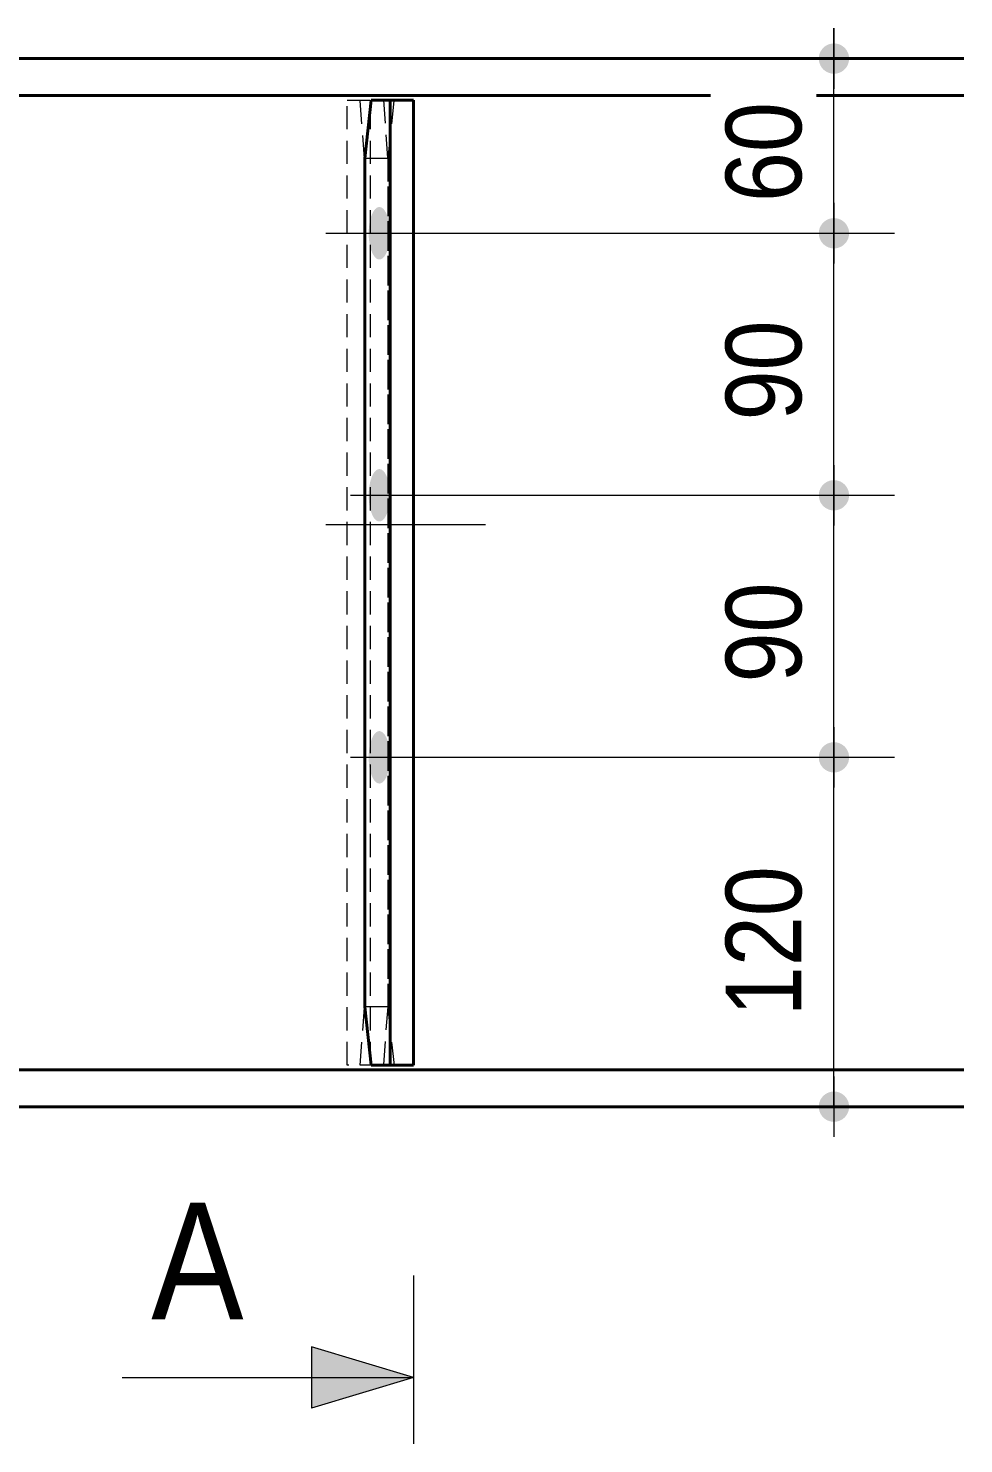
# Model space of a CAD drawing. Header units: millimetres. Extents: x 2 to 410, y 5 to 282.
# Drawn here: x 89.8 to 121.92, y 197.95 to 246.57 of the extents above; entities that cross this region are included whole.
import ezdxf

# ---------------------------------------------------------------- set-up
doc = ezdxf.new("R2010")
doc.units = ezdxf.units.MM
doc.linetypes.add('CACHE2', pattern=[1.190625, 0.79375, -0.396875])
doc.linetypes.add('INTERROMPUX2', pattern=[9.525, 6.35, -3.175])
for name, color, linetype, lineweight in [('Boulon', 7, 'Continuous', 0), ('Cache', 7, 'Continuous', 0), ('Cotation', 7, 'Continuous', 0), ('Couper', 6, 'Continuous', 0), ('Piece', 2, 'Continuous', 0)]:
    doc.layers.add(name, color=color, linetype=linetype, lineweight=lineweight)
doc.styles.add('ARIAL', font='ARIAL.TTF')

# ---------------------------------------------------------------- blocks, each defined once
blk = doc.blocks.new('*A19')
at = {"layer": 'Boulon'}
for points in [[(102.218, 239.485), (102.217, 239.441), (102.214, 239.397), (102.211, 239.354), (102.207, 239.31), (102.203, 239.268), (102.197, 239.226), (102.191, 239.185), (102.183, 239.144), (102.175, 239.105), (102.166, 239.066), (102.157, 239.029), (102.146, 238.993), (102.135, 238.958), (102.124, 238.925), (102.111, 238.893), (102.098, 238.862), (102.085, 238.833), (102.07, 238.806), (102.056, 238.781), (102.041, 238.757), (102.025, 238.735), (102.009, 238.716), (101.992, 238.698), (101.976, 238.682), (101.959, 238.668), (101.941, 238.656), (101.924, 238.646), (101.906, 238.639), (101.888, 238.633), (101.87, 238.63), (101.852, 238.629), (101.834, 238.63), (101.817, 238.633), (101.799, 238.639), (101.781, 238.646), (101.763, 238.656), (101.746, 238.668), (101.729, 238.682), (101.712, 238.698), (101.696, 238.716), (101.68, 238.735), (101.664, 238.757), (101.649, 238.781), (101.634, 238.806), (101.62, 238.833), (101.607, 238.862), (101.594, 238.893), (101.581, 238.925), (101.569, 238.958), (101.558, 238.993), (101.548, 239.029), (101.538, 239.066), (101.53, 239.105), (101.522, 239.144), (101.514, 239.185), (101.508, 239.226), (101.502, 239.268), (101.497, 239.31), (101.493, 239.354), (101.49, 239.397), (101.488, 239.441), (101.487, 239.485), (101.486, 239.529), (101.487, 239.573), (101.488, 239.617), (101.49, 239.661), (101.493, 239.705), (101.497, 239.748), (101.502, 239.79), (101.508, 239.832), (101.514, 239.874), (101.522, 239.914), (101.53, 239.953), (101.538, 239.992), (101.548, 240.029), (101.558, 240.065), (101.569, 240.1), (101.581, 240.134), (101.594, 240.166), (101.607, 240.196), (101.62, 240.225), (101.634, 240.252), (101.649, 240.277), (101.664, 240.301), (101.68, 240.323), (101.696, 240.343), (101.712, 240.361), (101.729, 240.377), (101.746, 240.39), (101.763, 240.402), (101.781, 240.412), (101.799, 240.419), (101.817, 240.425), (101.834, 240.428), (101.852, 240.429), (101.87, 240.428), (101.888, 240.425), (101.906, 240.419), (101.924, 240.412), (101.941, 240.402), (101.959, 240.39), (101.976, 240.377), (101.992, 240.361), (102.009, 240.343), (102.025, 240.323), (102.041, 240.301), (102.056, 240.277), (102.07, 240.252), (102.085, 240.225), (102.098, 240.196), (102.111, 240.166), (102.124, 240.134), (102.135, 240.1), (102.146, 240.065), (102.157, 240.029), (102.166, 239.992), (102.175, 239.953), (102.183, 239.914), (102.191, 239.874), (102.197, 239.832), (102.203, 239.79), (102.207, 239.748), (102.211, 239.705), (102.214, 239.661), (102.217, 239.617), (102.218, 239.573), (102.218, 239.529)], [(102.218, 230.485), (102.217, 230.441), (102.214, 230.397), (102.211, 230.354), (102.207, 230.31), (102.203, 230.268), (102.197, 230.226), (102.191, 230.185), (102.183, 230.144), (102.175, 230.105), (102.166, 230.066), (102.157, 230.029), (102.146, 229.993), (102.135, 229.958), (102.124, 229.925), (102.111, 229.893), (102.098, 229.862), (102.085, 229.833), (102.07, 229.806), (102.056, 229.781), (102.041, 229.757), (102.025, 229.735), (102.009, 229.716), (101.992, 229.698), (101.976, 229.682), (101.959, 229.668), (101.941, 229.656), (101.924, 229.646), (101.906, 229.639), (101.888, 229.633), (101.87, 229.63), (101.852, 229.629), (101.834, 229.63), (101.817, 229.633), (101.799, 229.639), (101.781, 229.646), (101.763, 229.656), (101.746, 229.668), (101.729, 229.682), (101.712, 229.698), (101.696, 229.716), (101.68, 229.735), (101.664, 229.757), (101.649, 229.781), (101.634, 229.806), (101.62, 229.833), (101.607, 229.862), (101.594, 229.893), (101.581, 229.925), (101.569, 229.958), (101.558, 229.993), (101.548, 230.029), (101.538, 230.066), (101.53, 230.105), (101.522, 230.144), (101.514, 230.185), (101.508, 230.226), (101.502, 230.268), (101.497, 230.31), (101.493, 230.354), (101.49, 230.397), (101.488, 230.441), (101.487, 230.485), (101.486, 230.529), (101.487, 230.573), (101.488, 230.617), (101.49, 230.661), (101.493, 230.705), (101.497, 230.748), (101.502, 230.79), (101.508, 230.832), (101.514, 230.874), (101.522, 230.914), (101.53, 230.953), (101.538, 230.992), (101.548, 231.029), (101.558, 231.065), (101.569, 231.1), (101.581, 231.134), (101.594, 231.166), (101.607, 231.196), (101.62, 231.225), (101.634, 231.252), (101.649, 231.277), (101.664, 231.301), (101.68, 231.323), (101.696, 231.343), (101.712, 231.361), (101.729, 231.377), (101.746, 231.39), (101.763, 231.402), (101.781, 231.412), (101.799, 231.419), (101.817, 231.425), (101.834, 231.428), (101.852, 231.429), (101.87, 231.428), (101.888, 231.425), (101.906, 231.419), (101.924, 231.412), (101.941, 231.402), (101.959, 231.39), (101.976, 231.377), (101.992, 231.361), (102.009, 231.343), (102.025, 231.323), (102.041, 231.301), (102.056, 231.277), (102.07, 231.252), (102.085, 231.225), (102.098, 231.196), (102.111, 231.166), (102.124, 231.134), (102.135, 231.1), (102.146, 231.065), (102.157, 231.029), (102.166, 230.992), (102.175, 230.953), (102.183, 230.914), (102.191, 230.874), (102.197, 230.832), (102.203, 230.79), (102.207, 230.748), (102.211, 230.705), (102.214, 230.661), (102.217, 230.617), (102.218, 230.573), (102.218, 230.529)], [(102.218, 221.485), (102.217, 221.441), (102.214, 221.397), (102.211, 221.354), (102.207, 221.31), (102.203, 221.268), (102.197, 221.226), (102.191, 221.185), (102.183, 221.144), (102.175, 221.105), (102.166, 221.066), (102.157, 221.029), (102.146, 220.993), (102.135, 220.958), (102.124, 220.925), (102.111, 220.893), (102.098, 220.862), (102.085, 220.833), (102.07, 220.806), (102.056, 220.781), (102.041, 220.757), (102.025, 220.735), (102.009, 220.716), (101.992, 220.698), (101.976, 220.682), (101.959, 220.668), (101.941, 220.656), (101.924, 220.646), (101.906, 220.639), (101.888, 220.633), (101.87, 220.63), (101.852, 220.629), (101.834, 220.63), (101.817, 220.633), (101.799, 220.639), (101.781, 220.646), (101.763, 220.656), (101.746, 220.668), (101.729, 220.682), (101.712, 220.698), (101.696, 220.716), (101.68, 220.735), (101.664, 220.757), (101.649, 220.781), (101.634, 220.806), (101.62, 220.833), (101.607, 220.862), (101.594, 220.893), (101.581, 220.925), (101.569, 220.958), (101.558, 220.993), (101.548, 221.029), (101.538, 221.066), (101.53, 221.105), (101.522, 221.144), (101.514, 221.185), (101.508, 221.226), (101.502, 221.268), (101.497, 221.31), (101.493, 221.354), (101.49, 221.397), (101.488, 221.441), (101.487, 221.485), (101.486, 221.529), (101.487, 221.573), (101.488, 221.617), (101.49, 221.661), (101.493, 221.705), (101.497, 221.748), (101.502, 221.79), (101.508, 221.832), (101.514, 221.874), (101.522, 221.914), (101.53, 221.953), (101.538, 221.992), (101.548, 222.029), (101.558, 222.065), (101.569, 222.1), (101.581, 222.134), (101.594, 222.166), (101.607, 222.196), (101.62, 222.225), (101.634, 222.252), (101.649, 222.277), (101.664, 222.301), (101.68, 222.323), (101.696, 222.343), (101.712, 222.361), (101.729, 222.377), (101.746, 222.39), (101.763, 222.402), (101.781, 222.412), (101.799, 222.419), (101.817, 222.425), (101.834, 222.428), (101.852, 222.429), (101.87, 222.428), (101.888, 222.425), (101.906, 222.419), (101.924, 222.412), (101.941, 222.402), (101.959, 222.39), (101.976, 222.377), (101.992, 222.361), (102.009, 222.343), (102.025, 222.323), (102.041, 222.301), (102.056, 222.277), (102.07, 222.252), (102.085, 222.225), (102.098, 222.196), (102.111, 222.166), (102.124, 222.134), (102.135, 222.1), (102.146, 222.065), (102.157, 222.029), (102.166, 221.992), (102.175, 221.953), (102.183, 221.914), (102.191, 221.874), (102.197, 221.832), (102.203, 221.79), (102.207, 221.748), (102.211, 221.705), (102.214, 221.661), (102.217, 221.617), (102.218, 221.573), (102.218, 221.529)]]:
    blk.add_hatch(color=256, dxfattribs=at).paths.add_polyline_path(points, flags=17)
at = {"layer": 'Boulon', "linetype": 'Continuous', "lineweight": 0}
for p, q in [((100.857, 239.529), (106.823, 239.529)), ((100.857, 230.529), (106.823, 230.529)), ((100.857, 221.529), (106.823, 221.529))]:
    blk.add_line(p, q, dxfattribs=at)
blk = doc.blocks.new('*A20')
at = {"layer": 'Boulon', "linetype": 'INTERROMPUX2', "lineweight": 0}
for p, q in [((100.008501, 239.529131), (105.493388, 239.529131)), ((100.008501, 229.529131), (105.493388, 229.529131))]:
    blk.add_line(p, q, dxfattribs=at)
blk = doc.blocks.new('*A23')
at = {"layer": 'Piece', "color": 2, "linetype": 'Continuous', "lineweight": 40}
for p, q in [((121.921872, 245.529131), (67.46596, 245.529131)), ((113.22596, 244.259131), (67.46596, 244.259131)), ((121.921872, 244.259131), (116.86596, 244.259131)), ((121.921872, 210.799131), (67.46596, 210.799131)), ((121.921872, 209.529131), (67.46596, 209.529131))]:
    blk.add_line(p, q, dxfattribs=at)
blk = doc.blocks.new('*A24')
at = {"layer": 'Cache', "color": 7, "linetype": 'CACHE2', "lineweight": 20}
for p, q in [((102.153951, 242.099131), (102.366781, 244.099131)), ((102.153951, 242.099131), (101.358493, 242.099131)), ((102.153951, 212.959131), (102.153951, 242.099131)), ((102.153951, 212.959131), (101.358493, 212.959131)), ((102.366781, 210.959131), (102.153951, 212.959131))]:
    blk.add_line(p, q, dxfattribs=at)
at = {"layer": 'Piece', "color": 2, "linetype": 'Continuous', "lineweight": 40}
for p, q in [((101.358493, 242.099131), (101.571324, 244.099131)), ((101.571324, 244.099131), (103.020277, 244.099131)), ((102.224819, 210.959131), (102.224819, 244.099131)), ((103.020277, 244.099131), (103.020277, 210.959131)), ((101.358493, 242.099131), (101.358493, 212.959131)), ((101.358493, 212.959131), (101.571324, 210.959131)), ((103.020277, 210.959131), (101.571324, 210.959131))]:
    blk.add_line(p, q, dxfattribs=at)
blk = doc.blocks.new('*A25')
at = {"layer": 'Cache', "color": 7, "linetype": 'CACHE2', "lineweight": 20}
for p, q in [((100.746443, 244.099131), (101.990073, 244.099131)), ((100.746443, 210.959131), (100.746443, 244.099131)), ((101.340437, 242.099131), (101.192272, 244.099131)), ((101.544244, 210.959131), (101.544244, 244.099131)), ((101.990073, 244.099131), (102.138239, 242.099131)), ((102.138239, 242.099131), (101.340437, 242.099131)), ((101.340437, 212.959131), (101.340437, 242.099131)), ((102.138239, 242.099131), (102.138239, 212.959131)), ((101.192272, 210.959131), (101.340437, 212.959131)), ((102.138239, 212.959131), (101.340437, 212.959131)), ((102.138239, 212.959131), (101.990073, 210.959131)), ((101.990073, 210.959131), (100.746443, 210.959131))]:
    blk.add_line(p, q, dxfattribs=at)
blk = doc.blocks.new('*A82')
at = {"layer": 'Cotation'}
for points in [[(117.44, 239.01), (117.415, 239.012), (117.39, 239.015), (117.365, 239.019), (117.34, 239.025), (117.315, 239.032), (117.291, 239.04), (117.267, 239.049), (117.244, 239.059), (117.221, 239.071), (117.199, 239.083), (117.177, 239.097), (117.156, 239.111), (117.136, 239.127), (117.117, 239.144), (117.098, 239.161), (117.081, 239.18), (117.064, 239.199), (117.048, 239.219), (117.034, 239.24), (117.02, 239.262), (117.007, 239.284), (116.996, 239.307), (116.986, 239.33), (116.976, 239.354), (116.968, 239.378), (116.962, 239.403), (116.956, 239.428), (116.952, 239.453), (116.948, 239.478), (116.947, 239.504), (116.946, 239.529), (116.947, 239.555), (116.948, 239.58), (116.952, 239.605), (116.956, 239.631), (116.962, 239.655), (116.968, 239.68), (116.976, 239.704), (116.986, 239.728), (116.996, 239.751), (117.007, 239.774), (117.02, 239.796), (117.034, 239.818), (117.048, 239.839), (117.064, 239.859), (117.081, 239.878), (117.098, 239.897), (117.117, 239.914), (117.136, 239.931), (117.156, 239.947), (117.177, 239.961), (117.199, 239.975), (117.221, 239.988), (117.244, 239.999), (117.267, 240.01), (117.291, 240.019), (117.315, 240.027), (117.34, 240.034), (117.365, 240.039), (117.39, 240.044), (117.415, 240.047), (117.44, 240.049), (117.466, 240.049), (117.491, 240.049), (117.517, 240.047), (117.542, 240.044), (117.567, 240.039), (117.592, 240.034), (117.617, 240.027), (117.641, 240.019), (117.665, 240.01), (117.688, 239.999), (117.711, 239.988), (117.733, 239.975), (117.755, 239.961), (117.776, 239.947), (117.796, 239.931), (117.815, 239.914), (117.834, 239.897), (117.851, 239.878), (117.868, 239.859), (117.884, 239.839), (117.898, 239.818), (117.912, 239.796), (117.925, 239.774), (117.936, 239.751), (117.946, 239.728), (117.956, 239.704), (117.964, 239.68), (117.97, 239.655), (117.976, 239.631), (117.98, 239.605), (117.983, 239.58), (117.985, 239.555), (117.986, 239.529), (117.985, 239.504), (117.983, 239.478), (117.98, 239.453), (117.976, 239.428), (117.97, 239.403), (117.964, 239.378), (117.956, 239.354), (117.946, 239.33), (117.936, 239.307), (117.925, 239.284), (117.912, 239.262), (117.898, 239.24), (117.884, 239.219), (117.868, 239.199), (117.851, 239.18), (117.834, 239.161), (117.815, 239.144), (117.796, 239.127), (117.776, 239.111), (117.755, 239.097), (117.733, 239.083), (117.711, 239.071), (117.688, 239.059), (117.665, 239.049), (117.641, 239.04), (117.617, 239.032), (117.592, 239.025), (117.567, 239.019), (117.542, 239.015), (117.517, 239.012), (117.491, 239.01), (117.466, 239.009)], [(117.44, 230.01), (117.415, 230.012), (117.39, 230.015), (117.365, 230.019), (117.34, 230.025), (117.315, 230.032), (117.291, 230.04), (117.267, 230.049), (117.244, 230.059), (117.221, 230.071), (117.199, 230.083), (117.177, 230.097), (117.156, 230.111), (117.136, 230.127), (117.117, 230.144), (117.098, 230.161), (117.081, 230.18), (117.064, 230.199), (117.048, 230.219), (117.034, 230.24), (117.02, 230.262), (117.007, 230.284), (116.996, 230.307), (116.986, 230.33), (116.976, 230.354), (116.968, 230.378), (116.962, 230.403), (116.956, 230.428), (116.952, 230.453), (116.948, 230.478), (116.947, 230.504), (116.946, 230.529), (116.947, 230.555), (116.948, 230.58), (116.952, 230.605), (116.956, 230.631), (116.962, 230.655), (116.968, 230.68), (116.976, 230.704), (116.986, 230.728), (116.996, 230.751), (117.007, 230.774), (117.02, 230.796), (117.034, 230.818), (117.048, 230.839), (117.064, 230.859), (117.081, 230.878), (117.098, 230.897), (117.117, 230.914), (117.136, 230.931), (117.156, 230.947), (117.177, 230.961), (117.199, 230.975), (117.221, 230.988), (117.244, 230.999), (117.267, 231.01), (117.291, 231.019), (117.315, 231.027), (117.34, 231.034), (117.365, 231.039), (117.39, 231.044), (117.415, 231.047), (117.44, 231.049), (117.466, 231.049), (117.491, 231.049), (117.517, 231.047), (117.542, 231.044), (117.567, 231.039), (117.592, 231.034), (117.617, 231.027), (117.641, 231.019), (117.665, 231.01), (117.688, 230.999), (117.711, 230.988), (117.733, 230.975), (117.755, 230.961), (117.776, 230.947), (117.796, 230.931), (117.815, 230.914), (117.834, 230.897), (117.851, 230.878), (117.868, 230.859), (117.884, 230.839), (117.898, 230.818), (117.912, 230.796), (117.925, 230.774), (117.936, 230.751), (117.946, 230.728), (117.956, 230.704), (117.964, 230.68), (117.97, 230.655), (117.976, 230.631), (117.98, 230.605), (117.983, 230.58), (117.985, 230.555), (117.986, 230.529), (117.985, 230.504), (117.983, 230.478), (117.98, 230.453), (117.976, 230.428), (117.97, 230.403), (117.964, 230.378), (117.956, 230.354), (117.946, 230.33), (117.936, 230.307), (117.925, 230.284), (117.912, 230.262), (117.898, 230.24), (117.884, 230.219), (117.868, 230.199), (117.851, 230.18), (117.834, 230.161), (117.815, 230.144), (117.796, 230.127), (117.776, 230.111), (117.755, 230.097), (117.733, 230.083), (117.711, 230.071), (117.688, 230.059), (117.665, 230.049), (117.641, 230.04), (117.617, 230.032), (117.592, 230.025), (117.567, 230.019), (117.542, 230.015), (117.517, 230.012), (117.491, 230.01), (117.466, 230.009)]]:
    blk.add_hatch(color=256, dxfattribs=at).paths.add_polyline_path(points, flags=17)
at = {"layer": 'Cotation', "linetype": 'Continuous', "lineweight": 0}
for p, q in [((117.466, 240.569), (117.466, 238.489)), ((117.466, 239.529), (117.466, 240.569)), ((106.088, 239.529), (119.546, 239.529)), ((116.426, 239.529), (118.506, 239.529)), ((117.466, 230.529), (117.466, 239.529)), ((117.466, 231.569), (117.466, 229.489)), ((106.088, 230.529), (119.546, 230.529)), ((116.426, 230.529), (118.506, 230.529)), ((117.466, 230.529), (117.466, 229.489))]:
    blk.add_line(p, q, dxfattribs=at)
at = {"layer": 'Cotation'}
for p in [(117.466, 239.529), (117.466, 230.529)]:
    blk.add_point(p, dxfattribs=at)
at = {"layer": 'Cotation', "style": 'ARIAL', "width": 0.85}
blk.add_text('90', height=2.6, rotation=90.0002, dxfattribs=at).set_placement((116.346, 233.101))
blk = doc.blocks.new('*A83')
at = {"layer": 'Cotation'}
for points in [[(117.44, 230.01), (117.415, 230.012), (117.39, 230.015), (117.365, 230.019), (117.34, 230.025), (117.315, 230.032), (117.291, 230.04), (117.267, 230.049), (117.244, 230.059), (117.221, 230.071), (117.199, 230.083), (117.177, 230.097), (117.156, 230.111), (117.136, 230.127), (117.117, 230.144), (117.098, 230.161), (117.081, 230.18), (117.064, 230.199), (117.048, 230.219), (117.034, 230.24), (117.02, 230.262), (117.007, 230.284), (116.996, 230.307), (116.986, 230.33), (116.976, 230.354), (116.968, 230.378), (116.962, 230.403), (116.956, 230.428), (116.952, 230.453), (116.948, 230.478), (116.947, 230.504), (116.946, 230.529), (116.947, 230.555), (116.948, 230.58), (116.952, 230.605), (116.956, 230.631), (116.962, 230.655), (116.968, 230.68), (116.976, 230.704), (116.986, 230.728), (116.996, 230.751), (117.007, 230.774), (117.02, 230.796), (117.034, 230.818), (117.048, 230.839), (117.064, 230.859), (117.081, 230.878), (117.098, 230.897), (117.117, 230.914), (117.136, 230.931), (117.156, 230.947), (117.177, 230.961), (117.199, 230.975), (117.221, 230.988), (117.244, 230.999), (117.267, 231.01), (117.291, 231.019), (117.315, 231.027), (117.34, 231.034), (117.365, 231.039), (117.39, 231.044), (117.415, 231.047), (117.44, 231.049), (117.466, 231.049), (117.491, 231.049), (117.517, 231.047), (117.542, 231.044), (117.567, 231.039), (117.592, 231.034), (117.617, 231.027), (117.641, 231.019), (117.665, 231.01), (117.688, 230.999), (117.711, 230.988), (117.733, 230.975), (117.755, 230.961), (117.776, 230.947), (117.796, 230.931), (117.815, 230.914), (117.834, 230.897), (117.851, 230.878), (117.868, 230.859), (117.884, 230.839), (117.898, 230.818), (117.912, 230.796), (117.925, 230.774), (117.936, 230.751), (117.946, 230.728), (117.956, 230.704), (117.964, 230.68), (117.97, 230.655), (117.976, 230.631), (117.98, 230.605), (117.983, 230.58), (117.985, 230.555), (117.986, 230.529), (117.985, 230.504), (117.983, 230.478), (117.98, 230.453), (117.976, 230.428), (117.97, 230.403), (117.964, 230.378), (117.956, 230.354), (117.946, 230.33), (117.936, 230.307), (117.925, 230.284), (117.912, 230.262), (117.898, 230.24), (117.884, 230.219), (117.868, 230.199), (117.851, 230.18), (117.834, 230.161), (117.815, 230.144), (117.796, 230.127), (117.776, 230.111), (117.755, 230.097), (117.733, 230.083), (117.711, 230.071), (117.688, 230.059), (117.665, 230.049), (117.641, 230.04), (117.617, 230.032), (117.592, 230.025), (117.567, 230.019), (117.542, 230.015), (117.517, 230.012), (117.491, 230.01), (117.466, 230.009)], [(117.44, 221.01), (117.415, 221.012), (117.39, 221.015), (117.365, 221.019), (117.34, 221.025), (117.315, 221.032), (117.291, 221.04), (117.267, 221.049), (117.244, 221.059), (117.221, 221.071), (117.199, 221.083), (117.177, 221.097), (117.156, 221.111), (117.136, 221.127), (117.117, 221.144), (117.098, 221.161), (117.081, 221.18), (117.064, 221.199), (117.048, 221.219), (117.034, 221.24), (117.02, 221.262), (117.007, 221.284), (116.996, 221.307), (116.986, 221.33), (116.976, 221.354), (116.968, 221.378), (116.962, 221.403), (116.956, 221.428), (116.952, 221.453), (116.948, 221.478), (116.947, 221.504), (116.946, 221.529), (116.947, 221.555), (116.948, 221.58), (116.952, 221.605), (116.956, 221.631), (116.962, 221.655), (116.968, 221.68), (116.976, 221.704), (116.986, 221.728), (116.996, 221.751), (117.007, 221.774), (117.02, 221.796), (117.034, 221.818), (117.048, 221.839), (117.064, 221.859), (117.081, 221.878), (117.098, 221.897), (117.117, 221.914), (117.136, 221.931), (117.156, 221.947), (117.177, 221.961), (117.199, 221.975), (117.221, 221.988), (117.244, 221.999), (117.267, 222.01), (117.291, 222.019), (117.315, 222.027), (117.34, 222.034), (117.365, 222.039), (117.39, 222.044), (117.415, 222.047), (117.44, 222.049), (117.466, 222.049), (117.491, 222.049), (117.517, 222.047), (117.542, 222.044), (117.567, 222.039), (117.592, 222.034), (117.617, 222.027), (117.641, 222.019), (117.665, 222.01), (117.688, 221.999), (117.711, 221.988), (117.733, 221.975), (117.755, 221.961), (117.776, 221.947), (117.796, 221.931), (117.815, 221.914), (117.834, 221.897), (117.851, 221.878), (117.868, 221.859), (117.884, 221.839), (117.898, 221.818), (117.912, 221.796), (117.925, 221.774), (117.936, 221.751), (117.946, 221.728), (117.956, 221.704), (117.964, 221.68), (117.97, 221.655), (117.976, 221.631), (117.98, 221.605), (117.983, 221.58), (117.985, 221.555), (117.986, 221.529), (117.985, 221.504), (117.983, 221.478), (117.98, 221.453), (117.976, 221.428), (117.97, 221.403), (117.964, 221.378), (117.956, 221.354), (117.946, 221.33), (117.936, 221.307), (117.925, 221.284), (117.912, 221.262), (117.898, 221.24), (117.884, 221.219), (117.868, 221.199), (117.851, 221.18), (117.834, 221.161), (117.815, 221.144), (117.796, 221.127), (117.776, 221.111), (117.755, 221.097), (117.733, 221.083), (117.711, 221.071), (117.688, 221.059), (117.665, 221.049), (117.641, 221.04), (117.617, 221.032), (117.592, 221.025), (117.567, 221.019), (117.542, 221.015), (117.517, 221.012), (117.491, 221.01), (117.466, 221.009)]]:
    blk.add_hatch(color=256, dxfattribs=at).paths.add_polyline_path(points, flags=17)
at = {"layer": 'Cotation', "linetype": 'Continuous', "lineweight": 0}
for p, q in [((117.466, 231.569), (117.466, 229.489)), ((117.466, 230.529), (117.466, 231.569)), ((106.088, 230.529), (119.546, 230.529)), ((116.426, 230.529), (118.506, 230.529)), ((117.466, 221.529), (117.466, 230.529)), ((117.466, 222.569), (117.466, 220.489)), ((106.088, 221.529), (119.546, 221.529)), ((116.426, 221.529), (118.506, 221.529)), ((117.466, 221.529), (117.466, 220.489))]:
    blk.add_line(p, q, dxfattribs=at)
at = {"layer": 'Cotation'}
for p in [(117.466, 230.529), (117.466, 221.529)]:
    blk.add_point(p, dxfattribs=at)
at = {"layer": 'Cotation', "style": 'ARIAL', "width": 0.85}
blk.add_text('90', height=2.6, rotation=90.0002, dxfattribs=at).set_placement((116.346, 224.101))
blk = doc.blocks.new('*A87')
at = {"layer": 'Cotation'}
for points in [[(117.44, 221.01), (117.415, 221.012), (117.39, 221.015), (117.365, 221.019), (117.34, 221.025), (117.315, 221.032), (117.291, 221.04), (117.267, 221.049), (117.244, 221.059), (117.221, 221.071), (117.199, 221.083), (117.177, 221.097), (117.156, 221.111), (117.136, 221.127), (117.117, 221.144), (117.098, 221.161), (117.081, 221.18), (117.064, 221.199), (117.048, 221.219), (117.034, 221.24), (117.02, 221.262), (117.007, 221.284), (116.996, 221.307), (116.986, 221.33), (116.976, 221.354), (116.968, 221.378), (116.962, 221.403), (116.956, 221.428), (116.952, 221.453), (116.948, 221.478), (116.947, 221.504), (116.946, 221.529), (116.947, 221.555), (116.948, 221.58), (116.952, 221.605), (116.956, 221.631), (116.962, 221.655), (116.968, 221.68), (116.976, 221.704), (116.986, 221.728), (116.996, 221.751), (117.007, 221.774), (117.02, 221.796), (117.034, 221.818), (117.048, 221.839), (117.064, 221.859), (117.081, 221.878), (117.098, 221.897), (117.117, 221.914), (117.136, 221.931), (117.156, 221.947), (117.177, 221.961), (117.199, 221.975), (117.221, 221.988), (117.244, 221.999), (117.267, 222.01), (117.291, 222.019), (117.315, 222.027), (117.34, 222.034), (117.365, 222.039), (117.39, 222.044), (117.415, 222.047), (117.44, 222.049), (117.466, 222.049), (117.491, 222.049), (117.517, 222.047), (117.542, 222.044), (117.567, 222.039), (117.592, 222.034), (117.617, 222.027), (117.641, 222.019), (117.665, 222.01), (117.688, 221.999), (117.711, 221.988), (117.733, 221.975), (117.755, 221.961), (117.776, 221.947), (117.796, 221.931), (117.815, 221.914), (117.834, 221.897), (117.851, 221.878), (117.868, 221.859), (117.884, 221.839), (117.898, 221.818), (117.912, 221.796), (117.925, 221.774), (117.936, 221.751), (117.946, 221.728), (117.956, 221.704), (117.964, 221.68), (117.97, 221.655), (117.976, 221.631), (117.98, 221.605), (117.983, 221.58), (117.985, 221.555), (117.986, 221.529), (117.985, 221.504), (117.983, 221.478), (117.98, 221.453), (117.976, 221.428), (117.97, 221.403), (117.964, 221.378), (117.956, 221.354), (117.946, 221.33), (117.936, 221.307), (117.925, 221.284), (117.912, 221.262), (117.898, 221.24), (117.884, 221.219), (117.868, 221.199), (117.851, 221.18), (117.834, 221.161), (117.815, 221.144), (117.796, 221.127), (117.776, 221.111), (117.755, 221.097), (117.733, 221.083), (117.711, 221.071), (117.688, 221.059), (117.665, 221.049), (117.641, 221.04), (117.617, 221.032), (117.592, 221.025), (117.567, 221.019), (117.542, 221.015), (117.517, 221.012), (117.491, 221.01), (117.466, 221.009)], [(117.44, 209.01), (117.415, 209.012), (117.39, 209.015), (117.365, 209.019), (117.34, 209.025), (117.315, 209.032), (117.291, 209.04), (117.267, 209.049), (117.244, 209.059), (117.221, 209.071), (117.199, 209.083), (117.177, 209.097), (117.156, 209.111), (117.136, 209.127), (117.117, 209.144), (117.098, 209.161), (117.081, 209.18), (117.064, 209.199), (117.048, 209.219), (117.034, 209.24), (117.02, 209.262), (117.007, 209.284), (116.996, 209.307), (116.986, 209.33), (116.976, 209.354), (116.968, 209.378), (116.962, 209.403), (116.956, 209.428), (116.952, 209.453), (116.948, 209.478), (116.947, 209.504), (116.946, 209.529), (116.947, 209.555), (116.948, 209.58), (116.952, 209.605), (116.956, 209.631), (116.962, 209.655), (116.968, 209.68), (116.976, 209.704), (116.986, 209.728), (116.996, 209.751), (117.007, 209.774), (117.02, 209.796), (117.034, 209.818), (117.048, 209.839), (117.064, 209.859), (117.081, 209.878), (117.098, 209.897), (117.117, 209.914), (117.136, 209.931), (117.156, 209.947), (117.177, 209.961), (117.199, 209.975), (117.221, 209.988), (117.244, 209.999), (117.267, 210.01), (117.291, 210.019), (117.315, 210.027), (117.34, 210.034), (117.365, 210.039), (117.39, 210.044), (117.415, 210.047), (117.44, 210.049), (117.466, 210.049), (117.491, 210.049), (117.517, 210.047), (117.542, 210.044), (117.567, 210.039), (117.592, 210.034), (117.617, 210.027), (117.641, 210.019), (117.665, 210.01), (117.688, 209.999), (117.711, 209.988), (117.733, 209.975), (117.755, 209.961), (117.776, 209.947), (117.796, 209.931), (117.815, 209.914), (117.834, 209.897), (117.851, 209.878), (117.868, 209.859), (117.884, 209.839), (117.898, 209.818), (117.912, 209.796), (117.925, 209.774), (117.936, 209.751), (117.946, 209.728), (117.956, 209.704), (117.964, 209.68), (117.97, 209.655), (117.976, 209.631), (117.98, 209.605), (117.983, 209.58), (117.985, 209.555), (117.986, 209.529), (117.985, 209.504), (117.983, 209.478), (117.98, 209.453), (117.976, 209.428), (117.97, 209.403), (117.964, 209.378), (117.956, 209.354), (117.946, 209.33), (117.936, 209.307), (117.925, 209.284), (117.912, 209.262), (117.898, 209.24), (117.884, 209.219), (117.868, 209.199), (117.851, 209.18), (117.834, 209.161), (117.815, 209.144), (117.796, 209.127), (117.776, 209.111), (117.755, 209.097), (117.733, 209.083), (117.711, 209.071), (117.688, 209.059), (117.665, 209.049), (117.641, 209.04), (117.617, 209.032), (117.592, 209.025), (117.567, 209.019), (117.542, 209.015), (117.517, 209.012), (117.491, 209.01), (117.466, 209.009)]]:
    blk.add_hatch(color=256, dxfattribs=at).paths.add_polyline_path(points, flags=17)
at = {"layer": 'Cotation', "linetype": 'Continuous', "lineweight": 0}
for p, q in [((117.466, 222.569), (117.466, 220.489)), ((117.466, 221.529), (117.466, 222.569)), ((106.088, 221.529), (119.546, 221.529)), ((116.426, 221.529), (118.506, 221.529)), ((117.466, 209.529), (117.466, 221.529)), ((117.466, 210.569), (117.466, 208.489)), ((106.088, 209.529), (119.546, 209.529)), ((116.426, 209.529), (118.506, 209.529)), ((117.466, 209.529), (117.466, 208.489))]:
    blk.add_line(p, q, dxfattribs=at)
at = {"layer": 'Cotation'}
for p in [(117.466, 221.529), (117.466, 209.529)]:
    blk.add_point(p, dxfattribs=at)
at = {"layer": 'Cotation', "style": 'ARIAL', "width": 0.85}
blk.add_text('120', height=2.6, rotation=90.0002, dxfattribs=at).set_placement((116.346, 212.637))
blk = doc.blocks.new('*A88')
at = {"layer": 'Cotation'}
for points in [[(117.44, 245.01), (117.415, 245.012), (117.39, 245.015), (117.365, 245.019), (117.34, 245.025), (117.315, 245.032), (117.291, 245.04), (117.267, 245.049), (117.244, 245.059), (117.221, 245.071), (117.199, 245.083), (117.177, 245.097), (117.156, 245.111), (117.136, 245.127), (117.117, 245.144), (117.098, 245.161), (117.081, 245.18), (117.064, 245.199), (117.048, 245.219), (117.034, 245.24), (117.02, 245.262), (117.007, 245.284), (116.996, 245.307), (116.986, 245.33), (116.976, 245.354), (116.968, 245.378), (116.962, 245.403), (116.956, 245.428), (116.952, 245.453), (116.948, 245.478), (116.947, 245.504), (116.946, 245.529), (116.947, 245.555), (116.948, 245.58), (116.952, 245.605), (116.956, 245.631), (116.962, 245.655), (116.968, 245.68), (116.976, 245.704), (116.986, 245.728), (116.996, 245.751), (117.007, 245.774), (117.02, 245.796), (117.034, 245.818), (117.048, 245.839), (117.064, 245.859), (117.081, 245.878), (117.098, 245.897), (117.117, 245.914), (117.136, 245.931), (117.156, 245.947), (117.177, 245.961), (117.199, 245.975), (117.221, 245.988), (117.244, 245.999), (117.267, 246.01), (117.291, 246.019), (117.315, 246.027), (117.34, 246.034), (117.365, 246.039), (117.39, 246.044), (117.415, 246.047), (117.44, 246.049), (117.466, 246.049), (117.491, 246.049), (117.517, 246.047), (117.542, 246.044), (117.567, 246.039), (117.592, 246.034), (117.617, 246.027), (117.641, 246.019), (117.665, 246.01), (117.688, 245.999), (117.711, 245.988), (117.733, 245.975), (117.755, 245.961), (117.776, 245.947), (117.796, 245.931), (117.815, 245.914), (117.834, 245.897), (117.851, 245.878), (117.868, 245.859), (117.884, 245.839), (117.898, 245.818), (117.912, 245.796), (117.925, 245.774), (117.936, 245.751), (117.946, 245.728), (117.956, 245.704), (117.964, 245.68), (117.97, 245.655), (117.976, 245.631), (117.98, 245.605), (117.983, 245.58), (117.985, 245.555), (117.986, 245.529), (117.985, 245.504), (117.983, 245.478), (117.98, 245.453), (117.976, 245.428), (117.97, 245.403), (117.964, 245.378), (117.956, 245.354), (117.946, 245.33), (117.936, 245.307), (117.925, 245.284), (117.912, 245.262), (117.898, 245.24), (117.884, 245.219), (117.868, 245.199), (117.851, 245.18), (117.834, 245.161), (117.815, 245.144), (117.796, 245.127), (117.776, 245.111), (117.755, 245.097), (117.733, 245.083), (117.711, 245.071), (117.688, 245.059), (117.665, 245.049), (117.641, 245.04), (117.617, 245.032), (117.592, 245.025), (117.567, 245.019), (117.542, 245.015), (117.517, 245.012), (117.491, 245.01), (117.466, 245.009)], [(117.44, 239.01), (117.415, 239.012), (117.39, 239.015), (117.365, 239.019), (117.34, 239.025), (117.315, 239.032), (117.291, 239.04), (117.267, 239.049), (117.244, 239.059), (117.221, 239.071), (117.199, 239.083), (117.177, 239.097), (117.156, 239.111), (117.136, 239.127), (117.117, 239.144), (117.098, 239.161), (117.081, 239.18), (117.064, 239.199), (117.048, 239.219), (117.034, 239.24), (117.02, 239.262), (117.007, 239.284), (116.996, 239.307), (116.986, 239.33), (116.976, 239.354), (116.968, 239.378), (116.962, 239.403), (116.956, 239.428), (116.952, 239.453), (116.948, 239.478), (116.947, 239.504), (116.946, 239.529), (116.947, 239.555), (116.948, 239.58), (116.952, 239.605), (116.956, 239.631), (116.962, 239.655), (116.968, 239.68), (116.976, 239.704), (116.986, 239.728), (116.996, 239.751), (117.007, 239.774), (117.02, 239.796), (117.034, 239.818), (117.048, 239.839), (117.064, 239.859), (117.081, 239.878), (117.098, 239.897), (117.117, 239.914), (117.136, 239.931), (117.156, 239.947), (117.177, 239.961), (117.199, 239.975), (117.221, 239.988), (117.244, 239.999), (117.267, 240.01), (117.291, 240.019), (117.315, 240.027), (117.34, 240.034), (117.365, 240.039), (117.39, 240.044), (117.415, 240.047), (117.44, 240.049), (117.466, 240.049), (117.491, 240.049), (117.517, 240.047), (117.542, 240.044), (117.567, 240.039), (117.592, 240.034), (117.617, 240.027), (117.641, 240.019), (117.665, 240.01), (117.688, 239.999), (117.711, 239.988), (117.733, 239.975), (117.755, 239.961), (117.776, 239.947), (117.796, 239.931), (117.815, 239.914), (117.834, 239.897), (117.851, 239.878), (117.868, 239.859), (117.884, 239.839), (117.898, 239.818), (117.912, 239.796), (117.925, 239.774), (117.936, 239.751), (117.946, 239.728), (117.956, 239.704), (117.964, 239.68), (117.97, 239.655), (117.976, 239.631), (117.98, 239.605), (117.983, 239.58), (117.985, 239.555), (117.986, 239.529), (117.985, 239.504), (117.983, 239.478), (117.98, 239.453), (117.976, 239.428), (117.97, 239.403), (117.964, 239.378), (117.956, 239.354), (117.946, 239.33), (117.936, 239.307), (117.925, 239.284), (117.912, 239.262), (117.898, 239.24), (117.884, 239.219), (117.868, 239.199), (117.851, 239.18), (117.834, 239.161), (117.815, 239.144), (117.796, 239.127), (117.776, 239.111), (117.755, 239.097), (117.733, 239.083), (117.711, 239.071), (117.688, 239.059), (117.665, 239.049), (117.641, 239.04), (117.617, 239.032), (117.592, 239.025), (117.567, 239.019), (117.542, 239.015), (117.517, 239.012), (117.491, 239.01), (117.466, 239.009)]]:
    blk.add_hatch(color=256, dxfattribs=at).paths.add_polyline_path(points, flags=17)
at = {"layer": 'Cotation', "linetype": 'Continuous', "lineweight": 0}
for p, q in [((117.466, 246.569), (117.466, 244.489)), ((117.466, 245.529), (117.466, 246.569)), ((106.088, 245.529), (119.546, 245.529)), ((116.426, 245.529), (118.506, 245.529)), ((117.466, 239.529), (117.466, 245.529)), ((117.466, 240.569), (117.466, 238.489)), ((106.088, 239.529), (119.546, 239.529)), ((116.426, 239.529), (118.506, 239.529)), ((117.466, 239.529), (117.466, 238.489))]:
    blk.add_line(p, q, dxfattribs=at)
at = {"layer": 'Cotation'}
for p in [(117.466, 245.529), (117.466, 239.529)]:
    blk.add_point(p, dxfattribs=at)
at = {"layer": 'Cotation', "style": 'ARIAL', "width": 0.85}
blk.add_text('60', height=2.6, rotation=90.0002, dxfattribs=at).set_placement((116.346, 240.601))
blk = doc.blocks.new('*A90')
at = {"layer": 'Couper'}
blk.add_hatch(color=256, dxfattribs=at).paths.add_polyline_path([(99.52, 201.279), (103.02, 200.229), (99.52, 199.179)], flags=17)
at = {"layer": 'Couper', "linetype": 'Continuous', "lineweight": 0}
for p, q in [((103.02, 203.729), (103.02, 197.954)), ((103.02, 200.229), (99.52, 201.279)), ((99.52, 201.279), (99.52, 199.179)), ((93.02, 200.229), (93.02, 200.229)), ((93.02, 200.229), (103.02, 200.229)), ((103.02, 200.229), (99.52, 199.179))]:
    blk.add_line(p, q, dxfattribs=at)
at = {"layer": 'Couper', "style": 'ARIAL', "width": 0.85}
blk.add_text('A', height=4, dxfattribs=at).set_placement((94.02, 202.229))

msp = doc.modelspace()

# ---------------------------------------------------------------- block references
at = {"lineweight": 0}
for name in ['*A90', '*A88', '*A23', '*A25', '*A24', '*A19', '*A82', '*A20', '*A83', '*A87']:
    msp.add_blockref(name, (0, 0), dxfattribs=at)

doc.saveas('drawing.dxf')
